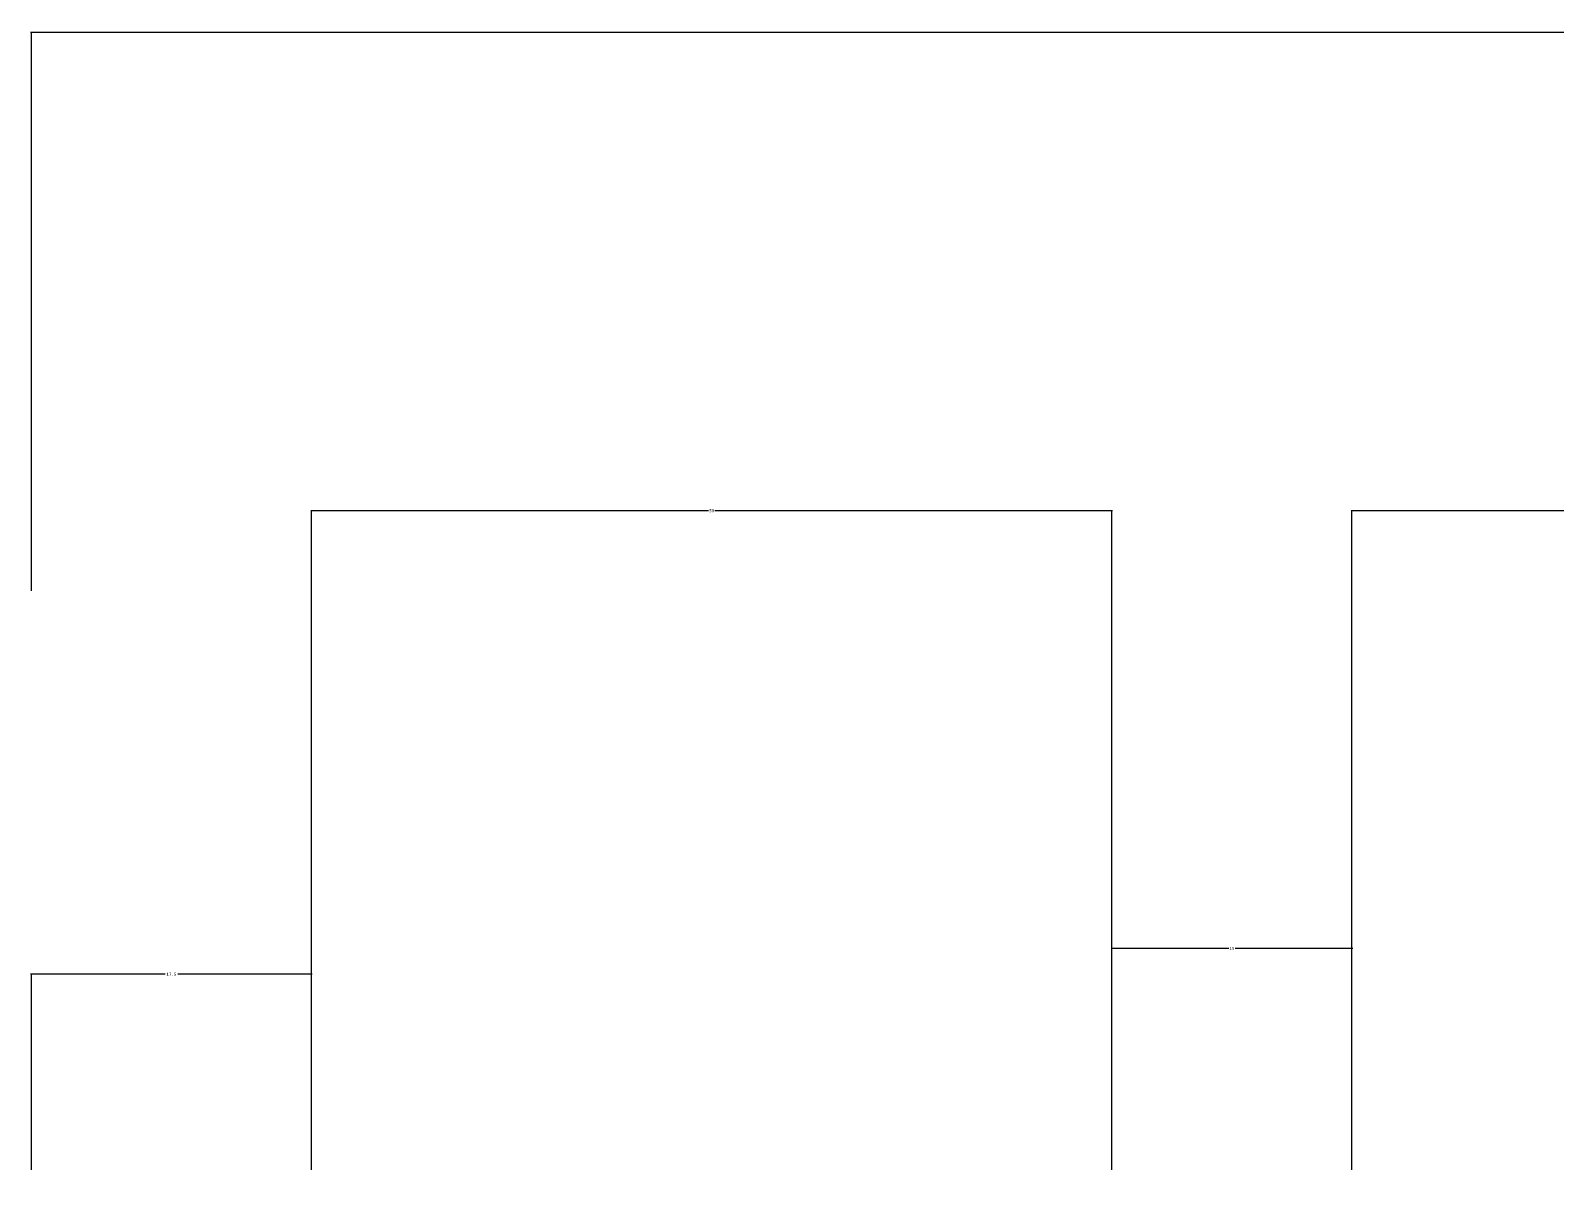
# Model space of a CAD drawing. Header units: metres. Extents: x 190 to 8964, y 310 to 11620.
# Drawn here: x 5246.1 to 5723, y 5741.2 to 6101.4 of the extents above; entities that cross this region are included whole.
import ezdxf

# ---------------------------------------------------------------- set-up
doc = ezdxf.new("R2010")
doc.units = ezdxf.units.M
doc.layers.add('DIM', color=3, linetype='Continuous')
doc.dimstyles.get("Standard").update_dxf_attribs({"dimtxt": 2.5, "dimasz": 2.5, "dimexe": 1.25, "dimexo": 0.625, "dimtad": 1, "dimcen": 2.5, "dimazin": 3, "dimtfac": 1, "dimtmove": 0, "dimatfit": 3})

# ---------------------------------------------------------------- blocks, each defined once
blk = doc.blocks.new('*D22')
for p, q in [((5620.31, 5814.59), (5583.56, 5814.59)), ((5583.81, 5745.41), (5583.81, 5814.59)), ((5659.06, 5814.59), (5622.31, 5814.59)), ((5658.81, 5745.41), (5658.81, 5814.59))]:
    blk.add_line(p, q)
at = {"layer": 'Defpoints'}
for p in [(5658.81, 5814.59), (5583.81, 5745.41), (5658.81, 5745.41)]:
    blk.add_point(p, dxfattribs=at)
at = {"layer": 'DIM', "insert": (5621.31, 5814.59), "char_height": 1, "attachment_point": 5}
blk.add_mtext('15', dxfattribs=at)
blk = doc.blocks.new('*D24')
for p, q in [((5757.81, 5951.37), (5658.56, 5951.37)), ((5658.81, 5745.41), (5658.81, 5951.37)), ((5859.06, 5951.37), (5759.81, 5951.37)), ((5858.81, 5741.18), (5858.81, 5951.37))]:
    blk.add_line(p, q)
at = {"layer": 'Defpoints'}
for p in [(5858.81, 5951.37), (5658.81, 5745.41), (5858.81, 5741.18)]:
    blk.add_point(p, dxfattribs=at)
at = {"layer": 'DIM', "insert": (5758.81, 5951.37), "char_height": 1, "attachment_point": 5}
blk.add_mtext('40', dxfattribs=at)
blk = doc.blocks.new('*D26')
for p, q in [((5288.06, 5806.55), (5246.06, 5806.55)), ((5246.31, 5745.41), (5246.31, 5806.55)), ((5334.06, 5806.55), (5292.06, 5806.55)), ((5333.81, 5745.41), (5333.81, 5806.55))]:
    blk.add_line(p, q)
at = {"layer": 'Defpoints'}
for p in [(5333.81, 5806.55), (5246.31, 5745.41), (5333.81, 5745.41)]:
    blk.add_point(p, dxfattribs=at)
at = {"layer": 'DIM', "insert": (5290.06, 5806.55), "char_height": 1, "attachment_point": 5}
blk.add_mtext('17.5', dxfattribs=at)
blk = doc.blocks.new('*D27')
for p, q in [((5457.81, 5951.37), (5333.56, 5951.37)), ((5333.81, 5745.41), (5333.81, 5951.37)), ((5584.06, 5951.37), (5459.81, 5951.37)), ((5583.81, 5745.41), (5583.81, 5951.37))]:
    blk.add_line(p, q)
at = {"layer": 'Defpoints'}
for p in [(5583.81, 5951.37), (5333.81, 5745.41), (5583.81, 5745.41)]:
    blk.add_point(p, dxfattribs=at)
at = {"layer": 'DIM', "insert": (5458.81, 5951.37), "char_height": 1, "attachment_point": 5}
blk.add_mtext('50', dxfattribs=at)
blk = doc.blocks.new('*D42')
for p, q in [((5775.06, 6100.73), (5246.06, 6100.73)), ((5246.31, 5926.37), (5246.31, 6100.73)), ((6309.06, 6100.73), (5780.06, 6100.73)), ((6308.81, 5926.37), (6308.81, 6100.73))]:
    blk.add_line(p, q)
at = {"layer": 'Defpoints'}
for p in [(6308.81, 6100.73), (5246.31, 5926.37), (6308.81, 5926.37)]:
    blk.add_point(p, dxfattribs=at)
at = {"layer": 'DIM', "insert": (5777.56, 6100.73), "char_height": 1, "attachment_point": 5}
blk.add_mtext('212.5', dxfattribs=at)

msp = doc.modelspace()

# ---------------------------------------------------------------- dimensions: what is measured, and where the dimension line sits
at = {"layer": 'DIM'}
for base, p1, p2, text, picture, middle in [((6308.81, 6100.73), (6308.81, 5926.37), (5246.31, 5926.37), '212.5', '*D42', (5777.56, 6100.73)), ((5583.81, 5951.37), (5583.81, 5745.41), (5333.81, 5745.41), '50', '*D27', (5458.81, 5951.37)), ((5858.81, 5951.37), (5858.81, 5741.18), (5658.81, 5745.41), '40', '*D24', (5758.81, 5951.37)), ((5658.81, 5814.59), (5658.81, 5745.41), (5583.81, 5745.41), '15', '*D22', (5621.31, 5814.59)), ((5333.81, 5806.55), (5333.81, 5745.41), (5246.31, 5745.41), '17.5', '*D26', (5290.06, 5806.55))]:
    dim = msp.add_linear_dim(base=base, p1=p1, p2=p2, text=text, dimstyle='Standard', dxfattribs=at)
    dim.commit()
    dim.dimension.update_dxf_attribs({"geometry": picture, "text_midpoint": middle})

doc.saveas('drawing.dxf')
